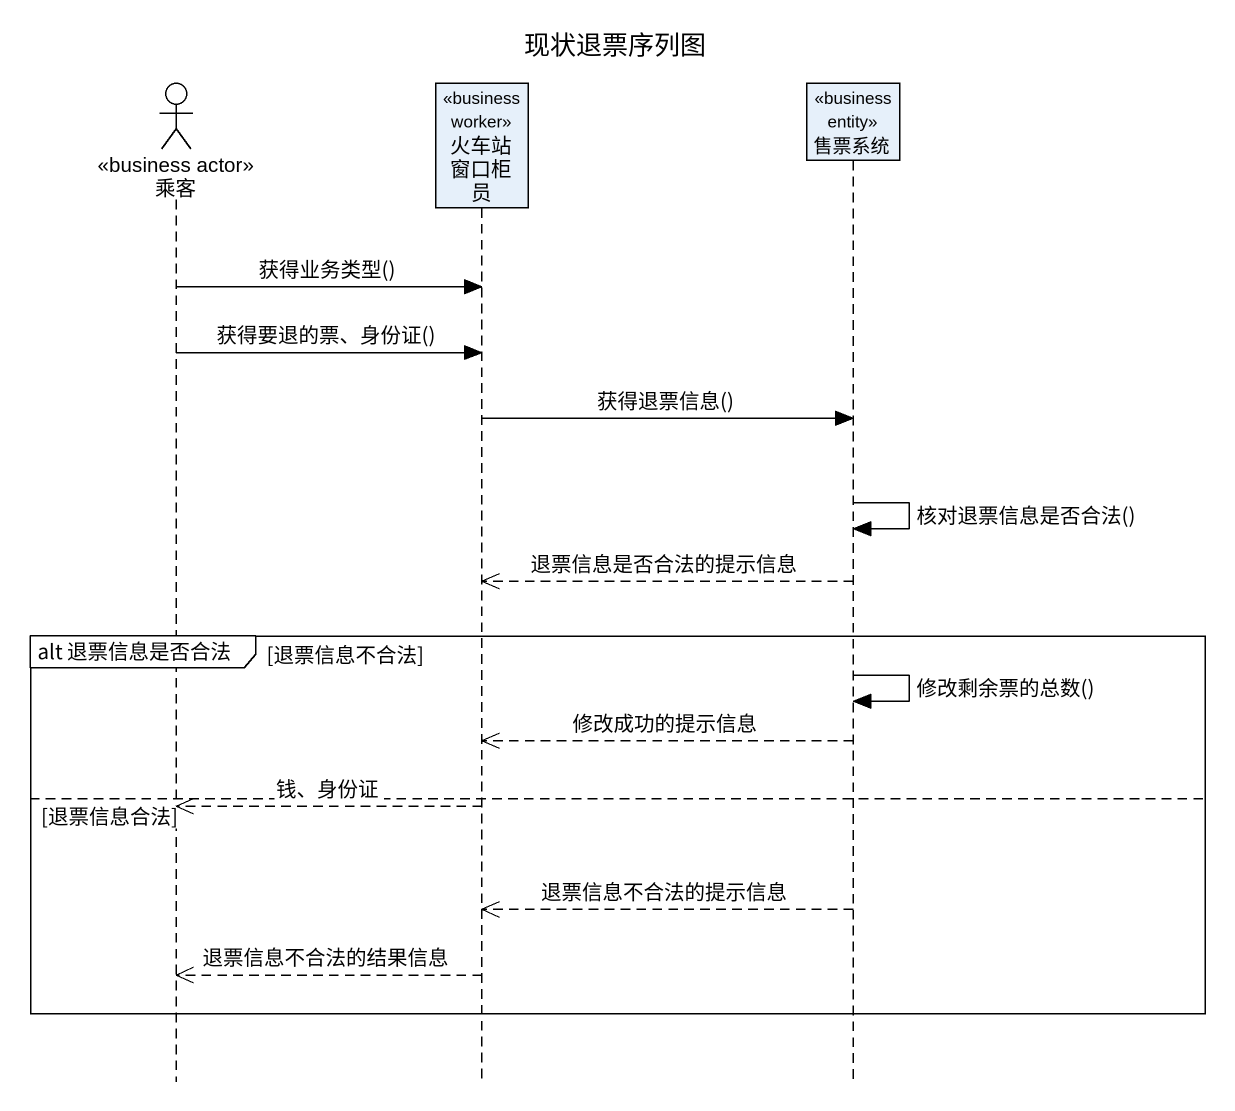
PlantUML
@startuml
title 现状退票序列图
hide footbox
actor 乘客 <<business actor>>
participant 火车站窗口柜员 <<business worker>>
participant 售票系统 <<business entity>>

乘客 -> 火车站窗口柜员 : 获得业务类型()
乘客 -> 火车站窗口柜员 : 获得要退的票、身份证()
火车站窗口柜员 -> 售票系统 : 获得退票信息()
售票系统 -> 售票系统 : 核对退票信息是否合法()
售票系统 -->> 火车站窗口柜员 : 退票信息是否合法的提示信息
group alt 退票信息是否合法 [退票信息不合法]
  售票系统 -> 售票系统 : 修改剩余票的总数()
  售票系统 -->> 火车站窗口柜员 : 修改成功的提示信息
else 退票信息合法
  火车站窗口柜员 -->> 乘客 : 钱、身份证
  售票系统 -->> 火车站窗口柜员 : 退票信息不合法的提示信息
  火车站窗口柜员 -->> 乘客 : 退票信息不合法的结果信息
end
@enduml
